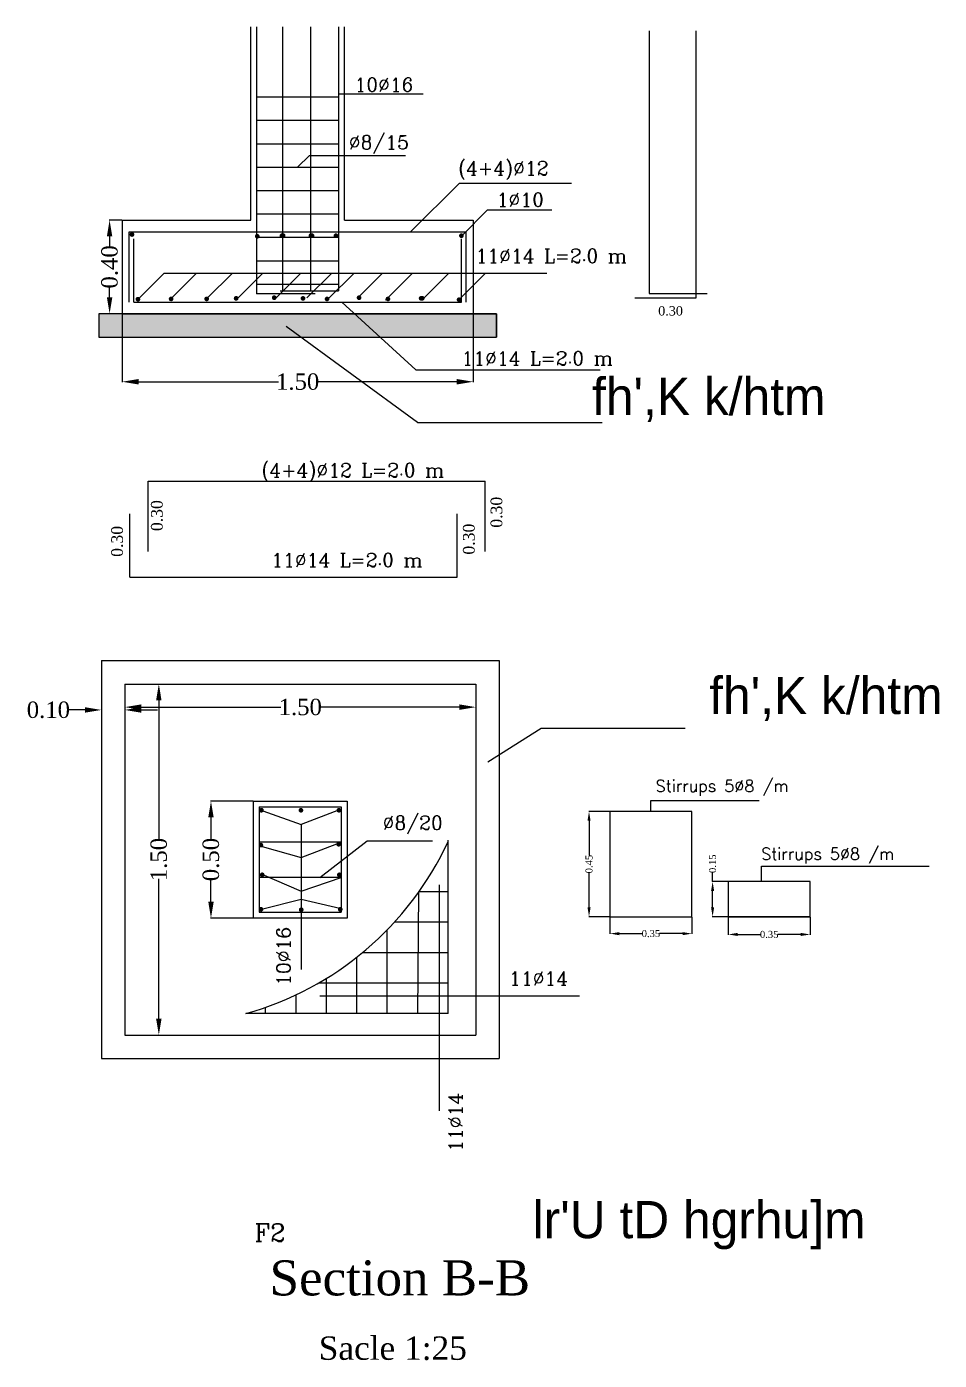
# Model space of a CAD drawing. Extents: x 159757.6 to 159806.1, y 183469.7 to 183536.
# Drawn here: x 159797.65 to 159801.55, y 183494.03 to 183499.72 of the extents above; entities that cross this region are included whole.
import ezdxf

# ---------------------------------------------------------------- set-up
doc = ezdxf.new("R2010")
doc.units = 0
doc.header["$MEASUREMENT"] = 0
doc.header["$PDSIZE"] = 2
doc.linetypes.add('HIDDEN', pattern=[0.375, 0.25, -0.125])
for name, color, linetype in [('04', 1, 'Continuous'), ('1', 6, 'Continuous'), ('DIM', 12, 'Continuous'), ('DIM6', 180, 'Continuous'), ('DROAD', 4, 'HIDDEN'), ('M1', 3, 'Continuous'), ('TEXT', 6, 'Continuous'), ('WALL', 7, 'Continuous'), ('WPOOL', 1, 'Continuous')]:
    doc.layers.add(name, color=color, linetype=linetype)
doc.styles.add('ATT', font='TXT')
doc.styles.add('F1', font='f1.shx')
doc.styles.get("Standard").update_dxf_attribs({"font": 'times.ttf', "height": 0.15})
doc.styles.add('style11', font='times.ttf', dxfattribs={"height": 0.05})
doc.styles.add('style110', font='times.ttf', dxfattribs={"height": 0.07})
doc.styles.add('style13', font='times.ttf', dxfattribs={"height": 0.06})
doc.styles.add('STYLE2', font='romanc.shx', dxfattribs={"height": 50})
doc.dimstyles.new('Copy of dss', dxfattribs={"dimtxt": 0.18, "dimasz": 0.07, "dimexe": 0.18, "dimexo": 0.0625, "dimgap": 0.09, "dimtad": 0, "dimtoh": 1, "dimrnd": 0.05, "dimzin": 0, "dimdsep": 46, "dimtxsty": 'ATT', "dimcen": 0.09, "dimse1": 1, "dimse2": 1, "dimclrd": 8, "dimclrt": 2, "dimadec": 0, "dimazin": 0, "dimtfac": 1, "dimtofl": 0, "dimtmove": 0, "dimatfit": 3, "dimfxl": 0.18, "dimtolj": 1, "dimtzin": 0, "dimarcsym": 0})

# ---------------------------------------------------------------- blocks, each defined once
blk = doc.blocks.new('*D50')
at = {"layer": 'DEFPOINTS', "color": 0, "linetype": 'Continuous', "transparency": 16777216}
for p in [(159798.4386, 183496.4151), (159798.6203, 183496.4151), (159798.6203, 183495.9151)]:
    blk.add_point(p, dxfattribs=at)
at = {"layer": 'DIM6', "color": 0, "linetype": 'Continuous', "lineweight": -2, "transparency": 16777216}
for p, q in [((159798.6183, 183496.4151), (159798.4371, 183496.4151)), ((159798.6183, 183495.9151), (159798.4371, 183495.9151))]:
    blk.add_line(p, q, dxfattribs=at)
at = {"layer": 'DIM6', "color": 7, "linetype": 'Continuous', "lineweight": -2, "transparency": 16777216}
for p, q in [((159798.4386, 183496.3451), (159798.4386, 183496.2519)), ((159798.4386, 183495.9851), (159798.4386, 183496.0784))]:
    blk.add_line(p, q, dxfattribs=at)
at = {"layer": 'DIM6', "color": 7, "linetype": 'Continuous', "transparency": 16777216}
for points in [[(159798.427, 183496.3451), (159798.4503, 183496.3451), (159798.4386, 183496.4151)], [(159798.427, 183495.9851), (159798.4503, 183495.9851), (159798.4386, 183495.9151)]]:
    blk.add_solid(points, dxfattribs=at)
at = {"layer": 'DIM6', "color": 7, "linetype": 'Continuous', "transparency": 16777216, "insert": (159798.4386, 183496.1651), "char_height": 0.07, "attachment_point": 5, "rotation": 90, "style": 'style110'}
blk.add_mtext('\\A1;0.50', dxfattribs=at)
blk = doc.blocks.new('*D51')
at = {"layer": 'DEFPOINTS', "color": 0, "linetype": 'Continuous', "transparency": 16777216}
for p in [(159798.0053, 183498.8976), (159798.0591, 183498.8976), (159798.0591, 183498.4976)]:
    blk.add_point(p, dxfattribs=at)
at = {"layer": 'DIM6', "color": 0, "linetype": 'Continuous', "lineweight": -2, "transparency": 16777216}
for p, q in [((159798.0571, 183498.8976), (159798.0038, 183498.8976)), ((159798.0571, 183498.4976), (159798.0038, 183498.4976))]:
    blk.add_line(p, q, dxfattribs=at)
at = {"layer": 'DIM6', "color": 7, "linetype": 'Continuous', "lineweight": -2, "transparency": 16777216}
for p, q in [((159798.0053, 183498.8276), (159798.0053, 183498.7843)), ((159798.0053, 183498.5676), (159798.0053, 183498.6109))]:
    blk.add_line(p, q, dxfattribs=at)
at = {"layer": 'DIM6', "color": 7, "linetype": 'Continuous', "transparency": 16777216}
for points in [[(159797.9936, 183498.8276), (159798.0169, 183498.8276), (159798.0053, 183498.8976)], [(159797.9936, 183498.5676), (159798.0169, 183498.5676), (159798.0053, 183498.4976)]]:
    blk.add_solid(points, dxfattribs=at)
at = {"layer": 'DIM6', "color": 7, "linetype": 'Continuous', "transparency": 16777216, "insert": (159798.0053, 183498.6976), "char_height": 0.07, "attachment_point": 5, "rotation": 90, "style": 'style110'}
blk.add_mtext('\\A1;0.40', dxfattribs=at)
blk = doc.blocks.new('*D54')
at = {"layer": 'DEFPOINTS', "color": 0, "linetype": 'Continuous', "transparency": 16777216}
for p in [(159798.0703, 183496.9151), (159799.5703, 183496.9151), (159799.5703, 183496.8164)]:
    blk.add_point(p, dxfattribs=at)
at = {"layer": 'DIM6', "color": 0, "linetype": 'Continuous', "lineweight": -2, "transparency": 16777216}
for p, q in [((159798.0703, 183496.9131), (159798.0703, 183496.8149)), ((159799.5703, 183496.9131), (159799.5703, 183496.8149))]:
    blk.add_line(p, q, dxfattribs=at)
at = {"layer": 'DIM6', "color": 7, "linetype": 'Continuous', "lineweight": -2, "transparency": 16777216}
for p, q in [((159798.1403, 183496.8164), (159798.7377, 183496.8164)), ((159799.5003, 183496.8164), (159798.9028, 183496.8164))]:
    blk.add_line(p, q, dxfattribs=at)
at = {"layer": 'DIM6', "color": 7, "linetype": 'Continuous', "transparency": 16777216}
for points in [[(159798.1403, 183496.828), (159798.1403, 183496.8047), (159798.0703, 183496.8164)], [(159799.5003, 183496.828), (159799.5003, 183496.8047), (159799.5703, 183496.8164)]]:
    blk.add_solid(points, dxfattribs=at)
at = {"layer": 'DIM6', "color": 7, "linetype": 'Continuous', "transparency": 16777216, "insert": (159798.8203, 183496.8164), "char_height": 0.07, "attachment_point": 5, "style": 'style110'}
blk.add_mtext('\\A1;1.50', dxfattribs=at)
blk = doc.blocks.new('*D55')
at = {"layer": 'DEFPOINTS', "color": 0, "linetype": 'Continuous', "transparency": 16777216}
for p in [(159798.0703, 183496.9151), (159798.2157, 183496.9151), (159798.0703, 183495.4151)]:
    blk.add_point(p, dxfattribs=at)
at = {"layer": 'DIM6', "color": 0, "linetype": 'Continuous', "lineweight": -2, "transparency": 16777216}
for p, q in [((159798.0723, 183496.9151), (159798.2172, 183496.9151)), ((159798.0723, 183495.4151), (159798.2172, 183495.4151))]:
    blk.add_line(p, q, dxfattribs=at)
at = {"layer": 'DIM6', "color": 7, "linetype": 'Continuous', "lineweight": -2, "transparency": 16777216}
for p, q in [((159798.2157, 183496.8451), (159798.2157, 183496.2477)), ((159798.2157, 183495.4851), (159798.2157, 183496.0826))]:
    blk.add_line(p, q, dxfattribs=at)
at = {"layer": 'DIM6', "color": 7, "linetype": 'Continuous', "transparency": 16777216}
for points in [[(159798.204, 183496.8451), (159798.2273, 183496.8451), (159798.2157, 183496.9151)], [(159798.204, 183495.4851), (159798.2273, 183495.4851), (159798.2157, 183495.4151)]]:
    blk.add_solid(points, dxfattribs=at)
at = {"layer": 'DIM6', "color": 7, "linetype": 'Continuous', "transparency": 16777216, "insert": (159798.2157, 183496.1651), "char_height": 0.07, "attachment_point": 5, "rotation": 90, "style": 'style110'}
blk.add_mtext('\\A1;1.50', dxfattribs=at)
blk = doc.blocks.new('*D95')
at = {"layer": 'DEFPOINTS', "color": 0, "linetype": 'Continuous', "transparency": 16777216}
for p in [(159798.0591, 183498.4976), (159799.5591, 183498.4976), (159799.5591, 183498.2068)]:
    blk.add_point(p, dxfattribs=at)
at = {"layer": 'DIM6', "color": 0, "linetype": 'Continuous', "lineweight": -2, "transparency": 16777216}
for p, q in [((159798.0591, 183498.4956), (159798.0591, 183498.2053)), ((159799.5591, 183498.4956), (159799.5591, 183498.2053))]:
    blk.add_line(p, q, dxfattribs=at)
at = {"layer": 'DIM6', "color": 7, "linetype": 'Continuous', "lineweight": -2, "transparency": 16777216}
for p, q in [((159798.1291, 183498.2068), (159798.7266, 183498.2068)), ((159799.4891, 183498.2068), (159798.8917, 183498.2068))]:
    blk.add_line(p, q, dxfattribs=at)
at = {"layer": 'DIM6', "color": 7, "linetype": 'Continuous', "transparency": 16777216}
for points in [[(159798.1291, 183498.2185), (159798.1291, 183498.1951), (159798.0591, 183498.2068)], [(159799.4891, 183498.2185), (159799.4891, 183498.1951), (159799.5591, 183498.2068)]]:
    blk.add_solid(points, dxfattribs=at)
at = {"layer": 'DIM6', "color": 7, "linetype": 'Continuous', "transparency": 16777216, "insert": (159798.8091, 183498.2068), "char_height": 0.07, "attachment_point": 5, "style": 'style110'}
blk.add_mtext('\\A1;1.50', dxfattribs=at)
blk = doc.blocks.new('*D96')
at = {"layer": 'DEFPOINTS', "color": 0, "linetype": 'Continuous', "transparency": 16777216}
for p in [(159797.9703, 183496.8164), (159797.9703, 183496.8044), (159798.0703, 183496.8164)]:
    blk.add_point(p, dxfattribs=at)
at = {"layer": 'DIM6', "color": 7, "linetype": 'Continuous', "lineweight": -2, "transparency": 16777216}
for p, q in [((159797.9003, 183496.8044), (159797.8303, 183496.8044)), ((159798.1403, 183496.8044), (159798.2103, 183496.8044))]:
    blk.add_line(p, q, dxfattribs=at)
at = {"layer": 'DIM6', "color": 0, "linetype": 'Continuous', "lineweight": -2, "transparency": 16777216}
for p, q in [((159797.9703, 183496.8144), (159797.9703, 183496.8029)), ((159798.0703, 183496.8144), (159798.0703, 183496.8029))]:
    blk.add_line(p, q, dxfattribs=at)
at = {"layer": 'DIM6', "color": 7, "linetype": 'Continuous', "transparency": 16777216}
for points in [[(159797.9003, 183496.8161), (159797.9003, 183496.7927), (159797.9703, 183496.8044)], [(159798.1403, 183496.8161), (159798.1403, 183496.7927), (159798.0703, 183496.8044)]]:
    blk.add_solid(points, dxfattribs=at)
at = {"layer": 'DIM6', "color": 7, "linetype": 'Continuous', "transparency": 16777216, "insert": (159797.7436, 183496.8044), "char_height": 0.07, "attachment_point": 5, "style": 'style110'}
blk.add_mtext('\\A1;0.10', dxfattribs=at)
blk = doc.blocks.new('*D122')
at = {"layer": 'DEFPOINTS', "color": 0, "linetype": 'Continuous', "transparency": 16777216}
for p in [(159800.1443, 183495.9207), (159800.4943, 183495.9207), (159800.4943, 183495.8485)]:
    blk.add_point(p, dxfattribs=at)
at = {"layer": 'DIM6', "color": 0, "linetype": 'Continuous', "lineweight": -2, "transparency": 16777216}
for p, q in [((159800.1443, 183495.9187), (159800.1443, 183495.847)), ((159800.4943, 183495.9187), (159800.4943, 183495.847))]:
    blk.add_line(p, q, dxfattribs=at)
at = {"layer": 'DIM6', "color": 7, "linetype": 'Continuous', "lineweight": -2, "transparency": 16777216}
for p, q in [((159800.1843, 183495.8485), (159800.2828, 183495.8485)), ((159800.4543, 183495.8485), (159800.3558, 183495.8485))]:
    blk.add_line(p, q, dxfattribs=at)
at = {"layer": 'DIM6', "color": 7, "linetype": 'Continuous', "transparency": 16777216}
for points in [[(159800.1843, 183495.8551), (159800.1843, 183495.8418), (159800.1443, 183495.8485)], [(159800.4543, 183495.8551), (159800.4543, 183495.8418), (159800.4943, 183495.8485)]]:
    blk.add_solid(points, dxfattribs=at)
at = {"layer": 'DIM6', "color": 7, "linetype": 'Continuous', "transparency": 16777216, "insert": (159800.3193, 183495.8485), "char_height": 0.03, "attachment_point": 5, "style": 'style13'}
blk.add_mtext('\\A1;0.35', dxfattribs=at)
blk = doc.blocks.new('*D123')
at = {"layer": 'DEFPOINTS', "color": 0, "linetype": 'Continuous', "transparency": 16777216}
for p in [(159800.0547, 183496.3707), (159800.1443, 183496.3707), (159800.1443, 183495.9207)]:
    blk.add_point(p, dxfattribs=at)
at = {"layer": 'DIM6', "color": 0, "linetype": 'Continuous', "lineweight": -2, "transparency": 16777216}
for p, q in [((159800.1423, 183496.3707), (159800.0532, 183496.3707)), ((159800.1423, 183495.9207), (159800.0532, 183495.9207))]:
    blk.add_line(p, q, dxfattribs=at)
at = {"layer": 'DIM6', "color": 7, "linetype": 'Continuous', "lineweight": -2, "transparency": 16777216}
for p, q in [((159800.0547, 183496.3307), (159800.0547, 183496.1822)), ((159800.0547, 183495.9607), (159800.0547, 183496.1092))]:
    blk.add_line(p, q, dxfattribs=at)
at = {"layer": 'DIM6', "color": 7, "linetype": 'Continuous', "transparency": 16777216}
for points in [[(159800.0481, 183496.3307), (159800.0614, 183496.3307), (159800.0547, 183496.3707)], [(159800.0481, 183495.9607), (159800.0614, 183495.9607), (159800.0547, 183495.9207)]]:
    blk.add_solid(points, dxfattribs=at)
at = {"layer": 'DIM6', "color": 7, "linetype": 'Continuous', "transparency": 16777216, "insert": (159800.0547, 183496.1457), "char_height": 0.03, "attachment_point": 5, "rotation": 90, "style": 'style13'}
blk.add_mtext('\\A1;0.45', dxfattribs=at)
blk = doc.blocks.new('*D124')
at = {"layer": 'DEFPOINTS', "color": 0, "linetype": 'Continuous', "transparency": 16777216}
for p in [(159800.6499, 183495.9207), (159800.9999, 183495.9207), (159800.9999, 183495.845)]:
    blk.add_point(p, dxfattribs=at)
at = {"layer": 'DIM6', "color": 0, "linetype": 'Continuous', "lineweight": -2, "transparency": 16777216}
for p, q in [((159800.6499, 183495.9187), (159800.6499, 183495.8435)), ((159800.9999, 183495.9187), (159800.9999, 183495.8435))]:
    blk.add_line(p, q, dxfattribs=at)
at = {"layer": 'DIM6', "color": 7, "linetype": 'Continuous', "lineweight": -2, "transparency": 16777216}
for p, q in [((159800.6899, 183495.845), (159800.7884, 183495.845)), ((159800.9599, 183495.845), (159800.8614, 183495.845))]:
    blk.add_line(p, q, dxfattribs=at)
at = {"layer": 'DIM6', "color": 7, "linetype": 'Continuous', "transparency": 16777216}
for points in [[(159800.6899, 183495.8517), (159800.6899, 183495.8384), (159800.6499, 183495.845)], [(159800.9599, 183495.8517), (159800.9599, 183495.8384), (159800.9999, 183495.845)]]:
    blk.add_solid(points, dxfattribs=at)
at = {"layer": 'DIM6', "color": 7, "linetype": 'Continuous', "transparency": 16777216, "insert": (159800.8249, 183495.845), "char_height": 0.03, "attachment_point": 5, "style": 'style13'}
blk.add_mtext('\\A1;0.35', dxfattribs=at)
blk = doc.blocks.new('*D125')
at = {"layer": 'DEFPOINTS', "color": 0, "linetype": 'Continuous', "transparency": 16777216}
for p in [(159800.5829, 183496.0707), (159800.9999, 183496.0707), (159800.9999, 183495.9207)]:
    blk.add_point(p, dxfattribs=at)
at = {"layer": 'DIM6', "color": 7, "linetype": 'Continuous', "lineweight": -2, "transparency": 16777216}
for p, q in [((159800.5829, 183496.0707), (159800.5829, 183496.1107)), ((159800.5829, 183495.9607), (159800.5829, 183496.0307))]:
    blk.add_line(p, q, dxfattribs=at)
at = {"layer": 'DIM6', "color": 0, "linetype": 'Continuous', "lineweight": -2, "transparency": 16777216}
for p, q in [((159800.9979, 183496.0707), (159800.5814, 183496.0707)), ((159800.9979, 183495.9207), (159800.5814, 183495.9207))]:
    blk.add_line(p, q, dxfattribs=at)
at = {"layer": 'DIM6', "color": 7, "linetype": 'Continuous', "transparency": 16777216}
for points in [[(159800.5763, 183496.0307), (159800.5896, 183496.0307), (159800.5829, 183496.0707)], [(159800.5763, 183495.9607), (159800.5896, 183495.9607), (159800.5829, 183495.9207)]]:
    blk.add_solid(points, dxfattribs=at)
at = {"layer": 'DIM6', "color": 7, "linetype": 'Continuous', "transparency": 16777216, "insert": (159800.5829, 183496.1472), "char_height": 0.03, "attachment_point": 5, "rotation": 90, "style": 'style13'}
blk.add_mtext('\\A1;0.15', dxfattribs=at)

msp = doc.modelspace()

# ---------------------------------------------------------------- hatches: boundary and pattern name
at = {"layer": 'DIM6', "linetype": 'Continuous'}
h = msp.add_hatch(dxfattribs=at)
h.set_pattern_fill('AR-CONC', color=0, scale=0.01, style=0)
h.set_pattern_definition([(50, (0, 0), (0.07172601826, -0.006275213498), [0.0075, -0.0825]), (355, (0, 0), (-0.013875133361, 0.07521921337), [0.006, -0.066]), (100.4514, (0.00598, -0.00052), (0.057850938171, 0.068943954206), [0.006374019, -0.0701142112]), (46.1842, (0, 0.02), (0.106724104863, -0.016551901433), [0.01125, -0.12375]), (96.6356, (0.00889, 0.01862), (0.093466270555, 0.09741178709), [0.0095610288, -0.1051713]), (351.1842, (0, 0.02), (0.093466194513, 0.097411860093), [0.009, -0.099]), (21, (0.01, 0.015), (0.059690705212, -0.040261889067), [0.0075, -0.0825]), (326, (0.01, 0.015), (0.024331533192, 0.072515004505), [0.006, -0.066]), (71.4514, (0.014974, 0.011645), (0.084022262858, 0.032253049671), [0.006374019, -0.0701142112]), (37.5, (0, 0), (0.0012159855317, 0.033289385383), [0, -0.0652, 0, -0.067, 0, -0.06625]), (7.5, (0, 0), (0.026306953744, 0.039441171188), [0, -0.0382, 0, -0.0637, 0, -0.02525]), (327.5, (-0.0223, 0), (0.0533822436172, -0.0022554871734), [0, -0.025, 0, -0.078, 0, -0.1035]), (317.5, (-0.0323, 0), (0.058318616934, 0.010010498233), [0, -0.0325, 0, -0.0518, 0, -0.0735])])
h.paths.add_polyline_path([(159797.9591, 183498.3976), (159799.6591, 183498.3976), (159799.6591, 183498.4976), (159797.9591, 183498.4976)])

# ---------------------------------------------------------------- linework, layer by layer
at = {"color": 0, "ltscale": 0.13}
for p, q in [((159798.9953, 183496.2387), (159798.6453, 183496.2387)), ((159799.4523, 183495.5071), (159799.4523, 183496.2486)), ((159798.9953, 183496.0887), (159798.6453, 183496.0887))]:
    msp.add_line(p, q, dxfattribs=at)
msp.add_arc((159798.2227, 183496.8129), 1.3559, 285.6314, 335.0672, dxfattribs=at)
at = {"layer": '04', "color": 0}
for p, q in [((159798.6089, 183498.8976), (159798.6089, 183499.7241)), ((159799.0091, 183498.8976), (159799.0091, 183499.7241)), ((159798.0591, 183498.8976), (159798.6089, 183498.8976)), ((159798.0591, 183498.8976), (159798.0591, 183498.4976)), ((159799.0091, 183498.8976), (159799.5591, 183498.8976)), ((159799.5591, 183498.8976), (159799.5591, 183498.4976)), ((159798.0591, 183498.4976), (159799.5091, 183498.4976)), ((159799.4091, 183498.4976), (159799.6591, 183498.4976)), ((159799.6591, 183498.4976), (159799.6591, 183498.3976)), ((159798.1091, 183498.3976), (159799.6591, 183498.3976)), ((159797.9703, 183497.0151), (159797.9703, 183495.3151)), ((159797.9703, 183497.0151), (159799.6703, 183497.0151)), ((159799.6703, 183497.0151), (159799.6703, 183495.3151)), ((159798.0703, 183496.9151), (159798.0703, 183495.4151)), ((159798.0703, 183496.9151), (159799.5703, 183496.9151)), ((159799.5703, 183496.9151), (159799.5703, 183495.4151)), ((159798.6203, 183496.4151), (159799.0203, 183496.4151)), ((159798.6203, 183495.9151), (159798.6203, 183496.4151)), ((159799.0203, 183496.4151), (159799.0203, 183495.9151)), ((159799.0203, 183495.9151), (159798.6203, 183495.9151)), ((159798.0703, 183495.4151), (159799.5703, 183495.4151)), ((159797.9703, 183495.3151), (159799.6703, 183495.3151))]:
    msp.add_line(p, q, dxfattribs=at)
at = {"layer": '1', "color": 0, "linetype": 'Continuous'}
msp.add_line((159797.9591, 183498.4976), (159797.9591, 183498.3976), dxfattribs=at)
at = {"layer": 'DEFPOINTS', "color": 0, "linetype": 'ByBlock', "ltscale": 25}
for p in [(159799.3435, 183498.8976), (159799.3435, 183498.4976), (159799.3435, 183498.4976), (159799.4091, 183498.4976), (159799.3435, 183498.3976), (159798.6364, 183496.4151), (159798.7203, 183496.4151), (159798.7203, 183496.4151), (159798.9203, 183496.4151), (159798.8588, 183495.9305)]:
    msp.add_point(p, dxfattribs=at)
at = {"layer": 'DEFPOINTS', "color": 0, "linetype": 'ByBlock'}
for p in [(159799.4055, 183498.4976), (159799.4055, 183498.4976), (159799.5091, 183498.4952), (159799.4603, 183497.7819), (159799.4603, 183497.4819)]:
    msp.add_point(p, dxfattribs=at)
at = {"layer": 'DIM', "color": 0}
for p, q in [((159799.6215, 183496.5829), (159799.8499, 183496.7263)), ((159799.8499, 183496.7263), (159800.4658, 183496.7263))]:
    msp.add_line(p, q, dxfattribs=at)
at = {"layer": 'DIM6', "color": 7, "linetype": 'Continuous'}
for p, q in [((159800.3188, 183496.3694), (159800.3188, 183496.4174)), ((159800.3188, 183496.4174), (159800.7819, 183496.4174)), ((159800.7922, 183496.0707), (159800.7922, 183496.1363)), ((159800.7922, 183496.1363), (159801.509, 183496.1363))]:
    msp.add_line(p, q, dxfattribs=at)
at = {"layer": 'DIM6', "color": 0, "linetype": 'Continuous'}
for p, q in [((159798.9038, 183496.0884), (159799.1059, 183496.2453)), ((159799.1059, 183496.2453), (159799.3855, 183496.2453))]:
    msp.add_line(p, q, dxfattribs=at)
msp.add_lwpolyline([(159797.9591, 183498.3976), (159799.6591, 183498.3976), (159799.6591, 183498.4976), (159797.9591, 183498.4976)], close=True, dxfattribs=at)
at = {"layer": 'DIM6', "color": 7, "linetype": 'Continuous'}
for points in [[(159800.1443, 183495.9207), (159800.4943, 183495.9207), (159800.4943, 183496.3707), (159800.1443, 183496.3707)], [(159800.6499, 183495.9207), (159800.9999, 183495.9207), (159800.9999, 183496.0707), (159800.6499, 183496.0707)]]:
    msp.add_lwpolyline(points, close=True, dxfattribs=at)
at = {"layer": 'TEXT', "color": 0, "ltscale": 0.13}
for p, q in [((159798.9874, 183499.437), (159799.3457, 183499.437)), ((159798.809, 183499.1241), (159798.8595, 183499.1742)), ((159798.8595, 183499.1742), (159799.2701, 183499.1742)), ((159799.2919, 183498.8476), (159799.5003, 183499.0559)), ((159799.5003, 183499.0559), (159799.9797, 183499.0559)), ((159799.5106, 183498.831), (159799.6206, 183498.941)), ((159799.6206, 183498.941), (159799.8961, 183498.941)), ((159798.1279, 183498.5604), (159798.239, 183498.6714)), ((159798.239, 183498.6714), (159799.8737, 183498.6714)), ((159798.2652, 183498.5604), (159798.3762, 183498.6714)), ((159798.423, 183498.5643), (159798.5301, 183498.6714)), ((159798.5431, 183498.5545), (159798.66, 183498.6714)), ((159798.7182, 183498.5663), (159798.8233, 183498.6714)), ((159798.8482, 183498.5648), (159798.9549, 183498.6714)), ((159798.94, 183498.5608), (159799.0507, 183498.6714)), ((159799.0666, 183498.566), (159799.172, 183498.6714)), ((159799.185, 183498.5558), (159799.3007, 183498.6714)), ((159799.3402, 183498.5558), (159799.4559, 183498.6714)), ((159799.5007, 183498.5604), (159799.6118, 183498.6714)), ((159799.3138, 183498.2583), (159798.9982, 183498.5476)), ((159799.3217, 183498.0325), (159798.7607, 183498.4435)), ((159799.3138, 183498.2583), (159800.1025, 183498.2583)), ((159799.3217, 183498.0325), (159800.1104, 183498.0325)), ((159798.9834, 183496.3767), (159798.8244, 183496.3153)), ((159798.6609, 183496.3733), (159798.8244, 183496.3153)), ((159798.8244, 183496.3153), (159798.8244, 183495.6954)), ((159798.6575, 183496.2213), (159798.8244, 183496.1735)), ((159798.8244, 183496.1735), (159798.9953, 183496.2387)), ((159798.6564, 183496.1022), (159798.8244, 183496.0299)), ((159798.8244, 183496.0299), (159798.9953, 183496.0887)), ((159799.4141, 183496.0573), (159799.4141, 183495.091)), ((159798.6552, 183495.9536), (159798.8244, 183495.9956)), ((159798.8244, 183495.9956), (159798.9953, 183495.9552)), ((159798.9036, 183495.5831), (159800.0141, 183495.5831))]:
    msp.add_line(p, q, dxfattribs=at)
at = {"layer": 'WALL', "color": 0, "ltscale": 0.13}
for p, q in [((159798.6339, 183499.7241), (159798.6339, 183498.5819)), ((159798.7441, 183499.7241), (159798.7441, 183498.5958)), ((159798.8641, 183499.7241), (159798.8641, 183498.5958)), ((159798.9841, 183499.7241), (159798.9841, 183498.5958)), ((159800.3111, 183499.7064), (159800.3111, 183498.5845)), ((159800.5111, 183499.7064), (159800.5111, 183498.5641)), ((159798.6339, 183499.4241), (159798.9841, 183499.4241)), ((159798.6339, 183499.3241), (159798.9841, 183499.3241)), ((159798.6339, 183499.2241), (159798.9841, 183499.2241)), ((159798.6339, 183499.1241), (159798.9841, 183499.1241)), ((159798.6339, 183499.0241), (159798.9841, 183499.0241)), ((159798.6339, 183498.9241), (159798.9841, 183498.9241)), ((159798.0891, 183498.8476), (159799.5291, 183498.8476)), ((159798.0891, 183498.5476), (159798.0891, 183498.8476)), ((159799.5291, 183498.5476), (159799.5291, 183498.8476)), ((159798.1091, 183498.5476), (159798.1091, 183498.8176)), ((159798.6339, 183498.8241), (159798.9841, 183498.8241)), ((159799.5091, 183498.5476), (159799.5091, 183498.8176)), ((159798.6339, 183498.7241), (159798.9841, 183498.7241)), ((159798.6339, 183498.6241), (159798.9841, 183498.6241)), ((159798.1091, 183498.5476), (159799.5091, 183498.5476)), ((159798.8841, 183498.5819), (159798.6339, 183498.5819)), ((159798.7339, 183498.5958), (159798.9841, 183498.5958)), ((159800.5111, 183498.5641), (159800.2498, 183498.5641)), ((159800.3111, 183498.5845), (159800.5603, 183498.5845)), ((159798.1703, 183497.7819), (159799.6103, 183497.7819)), ((159798.1703, 183497.4819), (159798.1703, 183497.7819)), ((159799.6103, 183497.4819), (159799.6103, 183497.7819)), ((159798.0915, 183497.3718), (159798.0915, 183497.6418)), ((159799.4915, 183497.3718), (159799.4915, 183497.6418)), ((159798.0915, 183497.3718), (159799.4915, 183497.3718)), ((159798.6453, 183496.3901), (159798.9953, 183496.3901)), ((159798.6453, 183496.3901), (159798.6453, 183495.9401)), ((159798.9953, 183496.3901), (159798.9953, 183495.9401)), ((159799.4523, 183495.5071), (159799.4523, 183496.2413)), ((159799.3223, 183495.5071), (159799.3278, 183496.0271)), ((159799.4523, 183496.0271), (159799.3278, 183496.0271)), ((159798.6453, 183495.9401), (159798.9953, 183495.9401)), ((159799.1923, 183495.5071), (159799.1923, 183495.865)), ((159799.4523, 183495.8971), (159799.2227, 183495.8971)), ((159799.0623, 183495.5071), (159799.0623, 183495.7481)), ((159799.4523, 183495.7671), (159799.0858, 183495.7671)), ((159799.4523, 183495.6371), (159798.8981, 183495.6371)), ((159798.9323, 183495.5071), (159798.9323, 183495.6574)), ((159798.8023, 183495.5071), (159798.8023, 183495.587)), ((159798.6723, 183495.5071), (159798.6723, 183495.5336)), ((159799.4523, 183495.5071), (159798.5881, 183495.5071))]:
    msp.add_line(p, q, dxfattribs=at)
at = {"layer": 'WALL', "color": 0, "ltscale": 0.13, "const_width": 0.01}
for points in [[(159798.0959, 183498.836, 1), (159798.1059, 183498.836, 1)], [(159798.6314, 183498.8285, 1), (159798.6414, 183498.8285, 1)], [(159798.7372, 183498.831, 1), (159798.7472, 183498.831, 1)], [(159798.7422, 183498.831, 1), (159798.7522, 183498.831, 1)], [(159798.8607, 183498.831, 1), (159798.8707, 183498.831, 1)], [(159798.8657, 183498.831, 1), (159798.8757, 183498.831, 1)], [(159798.968, 183498.831, 1), (159798.978, 183498.831, 1)], [(159799.5041, 183498.831, 1), (159799.5141, 183498.831, 1)], [(159798.1213, 183498.5594, 1), (159798.1313, 183498.5594, 1)], [(159798.2633, 183498.5608, 1), (159798.2733, 183498.5608, 1)], [(159798.4152, 183498.5608, 1), (159798.4252, 183498.5608, 1)], [(159798.5413, 183498.5634, 1), (159798.5513, 183498.5634, 1)], [(159798.704, 183498.566, 1), (159798.714, 183498.566, 1)], [(159798.827, 183498.5631, 1), (159798.837, 183498.5631, 1)], [(159798.93, 183498.5608, 1), (159798.94, 183498.5608, 1)], [(159799.0666, 183498.566, 1), (159799.0766, 183498.566, 1)], [(159799.19, 183498.5608, 1), (159799.2, 183498.5608, 1)], [(159799.3319, 183498.5634, 1), (159799.3419, 183498.5634, 1)], [(159799.3369, 183498.5634, 1), (159799.3469, 183498.5634, 1)], [(159799.3369, 183498.5634, 1), (159799.3469, 183498.5634, 1)], [(159799.4941, 183498.5574, 1), (159799.5041, 183498.5574, 1)], [(159798.6495, 183496.3757, 1), (159798.6595, 183496.3757, 1)], [(159798.8182, 183496.3757, 1), (159798.8282, 183496.3757, 1)], [(159798.9804, 183496.3757, 1), (159798.9904, 183496.3757, 1)], [(159798.6471, 183496.2266, 1), (159798.6571, 183496.2266, 1)], [(159798.9791, 183496.2304, 1), (159798.9891, 183496.2304, 1)], [(159798.6526, 183496.0999, 1), (159798.6626, 183496.0999, 1)], [(159798.9823, 183496.0999, 1), (159798.9923, 183496.0999, 1)], [(159798.6476, 183495.9524, 1), (159798.6576, 183495.9524, 1)], [(159798.8194, 183495.9506, 1), (159798.8294, 183495.9506, 1)], [(159798.9862, 183495.9524, 1), (159798.9962, 183495.9524, 1)]]:
    msp.add_lwpolyline(points, format="xyb", close=True, dxfattribs=at)

# ---------------------------------------------------------------- texts
at = {"layer": 'DIM6', "color": 7, "linetype": 'Continuous', "style": 'style11'}
for p in [(159798.2321, 183497.5687), (159799.6839, 183497.5831), (159798.0622, 183497.4586), (159799.5658, 183497.4682)]:
    msp.add_text('0.30', height=0.05, rotation=90, dxfattribs=at).set_placement(p)
at = {"layer": 'DIM6', "color": 0, "linetype": 'Continuous'}
msp.add_text('Section B-B', height=0.15, dxfattribs=at).set_placement((159798.6891, 183494.3025))
at = {"layer": 'DIM6', "color": 7, "linetype": 'Continuous', "style": 'style13'}
msp.add_text('Sacle 1:25', height=0.1, dxfattribs=at).set_placement((159798.8993, 183494.0273))
at = {"layer": 'DROAD', "color": 0, "linetype": 'ByBlock', "style": 'F1'}
for s, p in [("fh',K k/htm", (159800.0676, 183498.0648)), ("fh',K k/htm", (159800.5684, 183496.7867)), ("lr'U tD hgrhu]m", (159799.8136, 183494.547))]:
    msp.add_text(s, height=0.158995, dxfattribs=at).set_placement(p)
at = {"layer": 'M1', "color": 0, "linetype": 'ByBlock', "style": 'STYLE2'}
for s, height, p in [('10%%c16', 0.0588, (159799.052, 183499.4471)), ('%%c8/15', 0.0588, (159799.0279, 183499.2005)), ('(4+4)%%C12', 0.0588, (159799.4937, 183499.09)), ('1%%c10', 0.0588, (159799.6603, 183498.9558)), ('11%%C14 L=2.0 m', 0.0588, (159799.57, 183498.7154)), ('11%%C14 L=2.0 m', 0.0588, (159799.5094, 183498.2779)), ('(4+4)%%C12 L=2.0 m', 0.0588, (159798.6528, 183497.7995)), ('11%%C14 L=2.0 m', 0.0588, (159798.6966, 183497.4157)), ('Stirrups 5%%C8 /m', 0.05, (159800.3394, 183496.4546)), ('%%c8/20', 0.0588, (159799.1723, 183496.2928)), ('Stirrups 5%%C8 /m', 0.05, (159800.7908, 183496.1645)), ('11%%c14', 0.0588, (159799.7129, 183495.6278)), ('F2', 0.07644, (159798.6256, 183494.5323))]:
    msp.add_text(s, height=height, dxfattribs=at).set_placement(p)
for s, p in [('10%%c16', (159798.7781, 183495.6254)), ('11%%c14', (159799.5133, 183494.9163))]:
    msp.add_text(s, height=0.0588, rotation=90, dxfattribs=at).set_placement(p)
at = {"layer": 'WPOOL', "color": 0}
msp.add_text('0.30', height=0.04, dxfattribs=at).set_placement((159800.3503, 183498.4898))

# ---------------------------------------------------------------- dimensions: what is measured, and where the dimension line sits
at = {"layer": 'DIM6', "color": 7, "linetype": 'Continuous'}
for p1, p2, distance, picture, middle in [((159798.0591, 183498.4976), (159798.0591, 183498.8976), 0.0538, '*D51', (159798.0053, 183498.6976)), ((159798.0591, 183498.4976), (159799.5591, 183498.4976), -0.2908, '*D95', (159798.8091, 183498.2068)), ((159798.0703, 183496.9151), (159799.5703, 183496.9151), -0.0988, '*D54', (159798.8203, 183496.8164)), ((159798.0703, 183495.4151), (159798.0703, 183496.9151), -0.1454, '*D55', (159798.2157, 183496.1651)), ((159798.0703, 183496.8164), (159797.9703, 183496.8164), 0.012, '*D96', (159797.7436, 183496.8044)), ((159798.6203, 183495.9151), (159798.6203, 183496.4151), 0.1817, '*D50', (159798.4386, 183496.1651))]:
    dim = msp.add_aligned_dim(p1=p1, p2=p2, distance=distance, dimstyle='Copy of dss', override={"dimtxt": 0.05, "dimexe": 0.0015, "dimexo": 0.002, "dimgap": 0, "dimtoh": 0, "dimtxsty": 'style110', "dimse1": 0, "dimse2": 0, "dimclrd": 7, "dimclrt": 7, "dimfxl": 0}, dxfattribs=at)
    dim.commit()
    dim.dimension.update_dxf_attribs({"geometry": picture, "text_midpoint": middle})
for base, p1, p2, picture, middle in [((159800.0547, 183496.3707), (159800.1443, 183495.9207), (159800.1443, 183496.3707), '*D123', (159800.0547, 183496.1457)), ((159800.5829, 183496.0707), (159800.9999, 183495.9207), (159800.9999, 183496.0707), '*D125', (159800.5829, 183496.1472))]:
    dim = msp.add_linear_dim(base=base, p1=p1, p2=p2, angle=90, dimstyle='Copy of dss', override={"dimtxt": 0.05, "dimasz": 0.04, "dimexe": 0.0015, "dimexo": 0.002, "dimgap": 0, "dimtoh": 0, "dimtxsty": 'style13', "dimse1": 0, "dimse2": 0, "dimclrd": 7, "dimclrt": 7, "dimfxl": 0}, dxfattribs=at)
    dim.commit()
    dim.dimension.update_dxf_attribs({"geometry": picture, "text_midpoint": middle})
for base, p1, p2, picture, middle in [((159800.4943, 183495.8485), (159800.1443, 183495.9207), (159800.4943, 183495.9207), '*D122', (159800.3193, 183495.8485)), ((159800.9999, 183495.845), (159800.6499, 183495.9207), (159800.9999, 183495.9207), '*D124', (159800.8249, 183495.845))]:
    dim = msp.add_linear_dim(base=base, p1=p1, p2=p2, dimstyle='Copy of dss', override={"dimtxt": 0.05, "dimasz": 0.04, "dimexe": 0.0015, "dimexo": 0.002, "dimgap": 0, "dimtoh": 0, "dimtxsty": 'style13', "dimse1": 0, "dimse2": 0, "dimclrd": 7, "dimclrt": 7, "dimfxl": 0}, dxfattribs=at)
    dim.commit()
    dim.dimension.update_dxf_attribs({"geometry": picture, "text_midpoint": middle})

doc.saveas('drawing.dxf')
